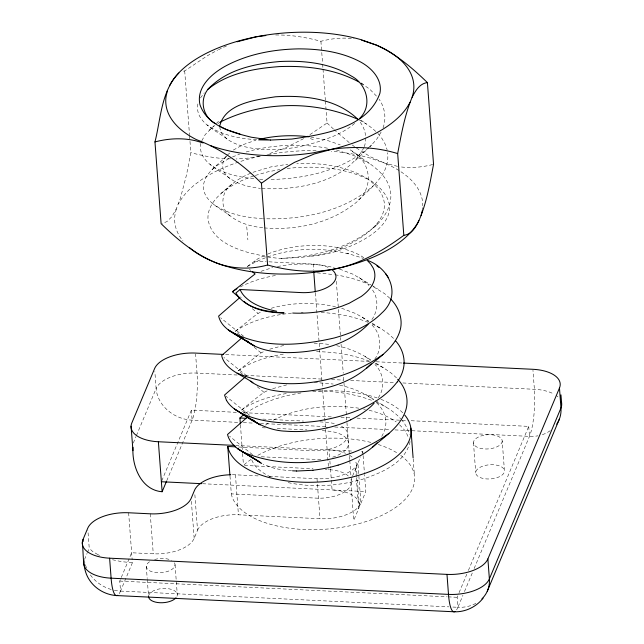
<?xml version="1.0" encoding="UTF-8"?>
<svg xmlns="http://www.w3.org/2000/svg" width="644" height="644" viewBox="0 0 644 644"><rect width="100%" height="100%" fill="white"/><g stroke="black" fill="none" stroke-linecap="round" stroke-linejoin="round"><path stroke-width="0.48" stroke-dasharray="3.22 2.42" d="M197.893 103.925C194.399 121.909 215.949 130.168 227.002 139.015C234.883 144.61 244.47 147.041 253.889 148.514C277.435 151.815 301.344 147.677 323.602 139.901C334.961 136.142 346.11 130.949 355.126 122.956M200.856 143.379C197.362 161.362 218.912 169.63 229.972 178.469C238.868 184.699 249.775 187.195 260.409 188.362M410.067 441.639C405.301 463.084 381.554 472.768 362.822 479.152C338.019 486.252 311.398 487.919 286.145 482.187M189.569 135.739L190.841 152.684L186.502 174.951L180.417 198.159L176.311 208.873L171.916 216.601L166.973 221.576L162.256 223.428M176.311 208.873L175.136 213.945A124.324 61.22 -4.3 0 0 182.968 240.985M364.303 146.671C367.466 137.848 365.156 127.697 358.998 120.742M383.043 127.915C386.569 118.375 384.887 107.484 379.107 99.192M201.846 140.69L205.291 134.467L219.982 119.84M84.533 559.459L87.069 553.421M87.431 552.552L89.234 548.237L87.882 530.245M133.3 443.032L136.005 436.568M136.391 435.642L156.122 388.549L154.842 371.548M119.188 593.688A34.559 7.325 -87.2 0 0 120.533 591.079L119.776 581.081L131.634 552.769L153.264 553.808A34.559 17.018 -4.3 0 0 194.166 538.336L197.539 530.278L194.834 494.278M161.765 480.827L191.365 410.164L237.547 412.385M114.35 590.282A34.559 29.173 22.7 0 0 120.533 591.079L132.39 562.767L132.237 560.771M166.748 480.73L192.113 420.17A34.559 7.325 -87.2 0 0 197.016 373.077L195.591 354.079M268.926 261.818L314.683 264.209A28.803 14.184 -4.3 0 1 329.116 267.904M348.267 475.972A28.803 14.184 -4.3 0 0 328.649 469.661L325.268 469.323M352.26 476.753L350.755 480.352L353.757 520.344L358.652 508.655L356.325 477.663M352.63 475.852L355.649 468.663A34.559 17.018 -4.3 0 0 355.166 460.629M197.539 530.278A34.559 17.018 -4.3 0 1 238.433 514.806L320.02 518.726A34.559 17.018 -4.3 0 0 360.914 503.254L357.911 463.261L360.543 456.966M362.049 453.368L362.805 451.573L360.817 451.476M360.914 503.254L365.808 491.565L364.536 474.572M456.564 609.9A34.559 7.325 -87.2 0 0 457.9 607.292L457.151 597.294L458.697 593.599M459.083 592.673L466.82 574.198M468.373 570.495L528.732 426.376L409.246 420.637M452.877 607.051L457.9 607.292L462.931 595.281M464.477 591.586L472.607 572.186M474.153 568.491L529.489 436.374A34.559 7.325 -87.2 0 0 534.391 389.29L532.958 370.292M363.957 147.452C345.651 182.574 297.319 190.672 261.303 188.459M381.135 132.084L376.571 139.474L369.608 147.025M371.886 319.569C378.02 310.939 378.769 298.808 372.562 290.009M374.856 359.03C382.456 348.79 381.135 333.858 371.991 325.011M378.278 397.702C385.498 387.583 383.792 373.101 374.961 364.504M200.461 97.96L204.269 92.849M226.39 156.307C220.007 162.964 222.397 173.84 229.972 178.469M250.564 173.268C243.891 175.973 237.556 179.571 232.025 184.184C221.472 192.822 207.746 202.997 207.932 218.171C210.218 239.488 233.506 248.665 251.571 253.398L269.562 257.294L279.399 258.429L300.112 257.519L311.124 256.038C344.194 253.406 416.209 216.255 368.585 179.66M264.265 227.92C295.483 230.439 328.923 223.79 353.959 204.172C375.734 188.805 371.789 159.543 347.969 148.788M358.499 199.898C371.596 187.629 390.506 173.147 387.527 152.692M373.496 227.887C384.42 218.501 393.661 204.212 390.095 189.239C385.313 170.507 365.913 161.926 351.938 151.171M226.551 155.864C218.123 165.267 203.681 173.059 203.343 187.315C204.454 202.715 221.705 208.696 231.856 217.165C241.017 223.782 252.279 226.72 263.38 227.823M232.025 184.184C220.562 191.896 219.266 209.855 231.856 217.165M227.276 155.172L231.751 151.276M355.528 160.437L368.907 147.693M368.795 147.661C341.578 170.837 304.459 179.024 269.458 179.483M369.527 146.993L371.717 145.013M374.687 184.466C345.071 211.594 302.608 220.055 263.517 218.702M377.65 223.927C351.439 248.375 314.312 257.037 279.399 258.429M244.124 464.823L246.056 463.108A92.164 45.386 -4.3 0 1 251.53 459.132M209.187 130.152L214.146 126.031M212.15 169.613L217.108 165.484L229.095 158.464M247.521 266.35L258.196 258.566L267.171 254.316M239.753 334.912L235.382 331.225L252.979 317.154L258.083 313.411L262.172 311.438M242.724 374.389L238.344 370.694L255.95 356.647L261.053 352.896L265.135 350.891M244.953 413.215L241.315 410.123L258.912 396.076L264.016 392.325L268.105 390.353M221.101 193.433C230.818 185.271 242.434 179.644 254.444 175.715M265.497 425.08L268.926 422.786M183.556 71.178L184.699 70.937L207.312 55.762L217.624 50.095M325.413 101.092L327.063 123.02L307.518 136.262M235.382 331.225C251.909 319.81 272.146 315.19 291.845 313.089M238.344 370.694C252.166 361.002 268.862 356.454 285.332 353.757M241.315 410.123C255.169 400.512 271.824 395.867 288.303 393.218M217.873 123.6L220.103 122.143M247.304 266.552C281.669 245.968 326.25 244.648 363.361 258.494M233.305 150.06L243.319 144.562L255.934 140.167M303.63 138.645L284.229 148.482L266.994 154.455M240.309 286.95C251.546 280.977 263.968 277.467 276.469 275.31M218.469 49.701L226.905 45.772M273.354 420.105C299.549 407.064 330.034 403.941 358.764 408.183M232.532 156.943L239.568 154.157M252.963 172.302L270.625 166.981L287.82 164.22M268.049 253.969L271.551 252.561A68.167 33.569 -4.3 0 1 362.685 256.948L364.174 258.059M261.037 271.293L272.686 267.558M269.715 349.201L284.342 345.297M272.686 388.662L287.305 384.726M255.346 175.41L267.413 171.956L279.77 169.541M271.229 308.275C292.022 302.286 314.377 302.06 335.46 306.689M246.153 151.968C273.177 144.328 302.028 143.258 329.583 148.587M260.353 156.138L255.612 157.249A124.324 61.22 -4.3 0 0 178.485 204.019M275.696 34.985C290.991 34.808 306.174 37.328 320.913 41.272C330.992 38.729 341.473 37.352 351.849 38.568M259.379 156.275L245.944 158.416L236.066 158.971M432.663 164.542C422.134 167.263 411.138 168.237 400.327 166.86M277.451 266.552C296.151 262.865 315.721 263.179 334.26 267.671M268.017 154.56L274.827 153.481A124.324 61.22 -4.3 0 1 317.572 150.615M310.649 256.143C342.358 255.362 422.263 222.019 374.832 183.524C352.493 167.07 323.932 162.401 296.795 163.536M287.16 168.446C314.602 165.548 343.832 167.029 368.811 179.805M301.223 312.356L303.115 312.284M230.6 158.851C217.141 158.722 203.834 156.033 190.841 152.684M318.563 391.101C336.957 391.335 355.528 394.039 372.715 400.769M316.55 351.64C334.63 351.93 352.864 354.715 369.745 361.332M254.147 261.11L266.173 261.689M225.633 354.53L369.221 361.429M376.249 361.767L402.355 363.023M237.177 375.009L197.016 373.077A34.559 17.018 -4.3 0 0 156.122 388.549A34.559 29.173 22.7 0 0 192.113 420.17L239.302 422.432M245.211 375.396L322.523 379.107M331.563 379.541L343.614 380.121M350.642 380.459L394.82 382.584M402.854 382.971L534.391 389.29A34.559 17.018 -4.3 0 1 554.049 394.136M243.577 412.675L332.94 416.974M340.974 417.36L351.012 417.835M357.034 418.125L401.212 420.25M402.218 420.299L408.248 420.588M262.824 419.099L303.533 421.055M319.891 421.844L325.083 422.271A28.803 14.184 -4.3 0 1 336.579 424.227M243.319 422.625L254.364 423.156M260.393 423.446L326.661 426.634M334.695 427.02L390.924 429.717M394.941 429.91L529.489 436.374A34.559 29.173 22.7 0 0 537.917 435.819M265.384 427.89L261.987 427.729L261.247 427.133M277.21 428.461L306.89 429.886M322.258 430.627L327.224 431.053A28.803 14.184 -4.3 0 1 348.364 442.138A28.803 14.184 -4.3 0 1 332.666 457.176M235.688 445.463L353.878 451.138M238.538 446.992L313.153 450.752A28.803 14.184 -4.3 0 0 343.622 442.549A28.803 14.184 -4.3 0 0 341.473 426.304M261.295 456.757L310.851 459.228A28.803 14.184 -4.3 0 0 322.177 459.236M244.478 465.443L313.032 468.735M232.371 474.733A34.559 17.018 -4.3 0 1 235.43 474.813L260.305 476.005M269.256 476.431L317.017 478.734A34.559 17.018 -4.3 0 0 357.911 463.261M202.546 483.725L365.808 491.565M229.989 476.093L231.325 493.868L316.719 498.142A28.803 14.184 -4.3 0 0 351.02 479.917M119.776 581.081L447.105 596.811M448.111 596.859L457.151 597.294M120.533 591.079L448.86 606.857M314.224 382.399L333.181 384.041M132.39 562.767L121.571 561.649L111.195 559.467M256.618 139.724C239.367 138.565 221.286 135.329 207.03 124.912M259.588 179.177L263.444 179.435M262.551 218.638C245.3 217.479 227.219 214.243 212.963 203.826M353.653 38.721L354.136 38.761M317.299 272.855L334.147 274.666M321.211 312.396C337.037 313.531 352.96 316.164 367.692 322.242M319.859 343.333L330.211 344.58M253.8 178.791C238.489 177.06 222.615 173.727 210 164.373M335.065 274.803C346.85 276.509 358.386 279.834 369.302 284.6M363.49 409.021L365.341 409.326M310.762 137.003L326.242 140.07L340.201 144.844M397.509 166.337L385.41 163.351L369.962 158.046A124.324 61.22 -4.3 0 0 331.257 151.268M346.738 253.205L348.871 253.72M339.63 385.201C352.228 387.696 364.118 392.929 374.736 400.109M336.659 345.715C349.249 348.243 361.147 353.443 371.765 360.616M369.125 410.309C378.752 412.562 388.082 416.29 396.245 421.917M336.409 150.02L354.329 155.768L369.39 163.495M274.489 468.365L263.187 464.332M339.597 269.079L352.993 274.207L370.839 284.769M341.634 308.226L355.963 313.66L368.803 321.155M310.311 138.613L314.739 140.094M376.37 402.242C385.353 406.187 394.096 411.387 400.681 418.769M99.57 555.426L98.146 554.758M97.872 554.621L92.567 551.449L89.234 548.237M373.399 286.733L384.645 293.664L389.862 298.285M372.264 324.061L380.467 328.327L387.608 333.125L393.573 338.43M375.235 363.514L383.438 367.78L390.578 372.586L396.543 377.899M270.561 476.946C262.543 472.994 254.09 467.504 251.265 458.536M361.083 83.213L369.672 89.097L377.312 96.962M359.296 119.945L366.42 124.042L372.643 128.559L377.223 132.833M371.668 285.284L377.505 288.866M372.135 323.208L380.467 328.327M375.935 363.176L383.438 367.78M375.573 400.616L386.408 407.274M356.317 147.927L370.582 156.862L385.329 163.479A124.324 61.22 -4.3 0 1 422.762 205.742M361.043 82.883L363.449 84.581M360.865 120.122L366.42 124.042M359.167 277.604L364.536 281.404L369.028 285.55M362.137 317.065L368.787 322.048M365.1 356.518L370.469 360.318M368.07 396.012L373.44 399.819M349.209 142.606L334.204 129.75M352.292 144.981L354.603 146.768M249.582 415.235L225.931 396.197M243.649 336.305L220.691 317.83M246.612 375.798L223.919 357.484M252.553 454.712L229.594 436.238M252.343 308.718L258.083 313.411M249.373 269.256L250.83 270.432M261.053 352.896L253.817 346.915M264.016 392.325L256.779 386.352M399.586 424.758L405.607 431.255L408.819 438.282M227.002 139.015L221.528 133.219L219.701 127.609M376.643 402.774C382.206 407.958 385.965 415.275 385.901 422.971A68.94 39.92 -6.2 0 1 381.256 437.163M327.063 123.02L333.512 129.098M401.268 419.477L404.207 423.019L407.563 429.017L409.246 434.362M377.883 133.445L382.069 138.645L385.168 144.119L387.125 149.786M240.679 296.852L241.114 297.898M231.325 493.868L232.001 496.661A92.164 45.386 -4.3 0 0 356.116 524.369A92.164 45.386 -4.3 0 0 399.795 454.728M246.749 226.793L247.876 239.834M359.392 505.524L357.114 477.333M528.732 426.376L529.489 436.374M502.207 440.995A14.401 7.092 -4.3 0 1 480.714 448.425A14.401 7.092 -4.3 0 1 480.593 436.125A14.401 7.092 -4.3 0 1 502.207 440.995L504.461 470.989A14.401 7.092 -4.3 0 1 482.976 478.42A14.401 7.092 -4.3 0 1 482.847 466.119A14.401 7.092 -4.3 0 1 504.461 470.989M473.469 442.702L475.723 472.696M413.166 458.729L414.43 475.514M362.805 451.573L363.031 454.567M363.103 455.574L364.456 473.565M355.649 468.663L356.245 476.665M320.913 41.272L322.564 63.209M322.644 64.199L322.942 68.192M323.014 69.19L325.341 100.094M336.329 281.291L340.765 340.233M341.062 344.234L343.236 373.206M343.542 377.199L343.912 382.198M343.993 383.196L349.716 459.558M349.789 460.549L350.908 475.361M351.205 479.305L351.35 481.277M329.591 456.95L329.068 449.947A34.559 17.018 -4.3 0 1 345.522 453.271M329.897 460.951L330.42 467.947M330.493 468.945L332.079 489.947A34.559 17.018 -4.3 0 1 358.652 508.655M313.266 263.951L313.717 269.941M315.439 292.923L322.572 388.976M322.644 389.974L328.649 469.661M317.017 478.734L320.02 518.726M240.437 424.911L242.289 449.593M242.587 453.545L243.408 464.404M235.43 474.813L238.433 514.806M184.699 70.937L189.497 134.741M191.365 410.164L192.113 420.17M191.381 501.338L194.166 538.336M175.039 564.756L177.301 594.75M150.261 513.815L153.264 553.808M146.301 566.462L147.202 578.465M147.283 579.463L148.482 595.459M128.631 512.769L132.165 559.765M356.39 465.523L357.05 476.351M111.162 589.477A34.559 29.173 22.7 0 1 89.798 574.11M86.457 567.775A34.559 29.173 22.7 0 1 84.879 562.164M475.844 603.372A34.559 29.173 22.7 0 1 457.9 607.292M550.242 430.691A34.559 29.173 22.7 0 1 541.749 434.869M349.459 455.219A34.559 17.018 -4.3 0 1 352.614 457.53M556.15 395.44A34.559 17.018 -4.3 0 1 557.937 396.865M257.825 455.34A92.164 45.386 -4.3 0 1 372.602 442.863M378.245 444.497A92.164 45.386 -4.3 0 1 397.501 453.199M245.533 413.416A92.164 45.386 -4.3 0 1 301.939 392.808M312.718 391.504A92.164 45.386 -4.3 0 1 377.392 398.008M380.942 399.32A92.164 45.386 -4.3 0 1 403.039 413.134M314.127 343.155A68.956 30.912 2.3 0 1 319.835 343.445M291.555 470.756A69.005 30.453 -10.1 0 1 274.602 468.301M148.587 595.95A14.401 7.092 -4.3 0 1 164.904 588.455A14.401 7.092 -4.3 0 1 176.987 596.28M174.444 562.792A14.401 7.092 -4.3 0 1 167.021 571.622A14.401 7.092 -4.3 0 1 149.014 570.423A14.401 7.092 -4.3 0 1 150.463 561.19M154.641 559.507A14.401 7.092 -4.3 0 1 171.481 560.312M422.665 207.722A124.324 61.22 -4.3 0 1 422.279 210.701"/><path stroke-width="0.97" d="M132.994 447.322C131.738 465.805 141.06 490.116 162.135 491.742L166.361 481.648M219.572 126.796C224.458 103.402 255.91 99.828 275.382 96.801C303.936 94.982 336.474 98.411 357.911 119.341M169.589 85.644A124.316 61.22 -4.3 0 1 361.059 39.678L376.507 45.161L384.049 48.839C400.214 57.67 414.245 69.826 427.407 82.593L433.549 164.349C429.886 183.355 426.747 202.78 418.922 220.626A124.316 61.22 -4.3 0 1 227.453 266.592C201.435 259.621 180.006 242.152 161.113 223.669L154.963 141.922C160.831 118.866 161.185 90.868 178.839 73.03M189.755 247.859A124.316 61.22 -4.3 0 0 212.085 261.166C229.433 268.959 249.333 270.102 267.598 264.998C294.735 272.621 324.262 274.046 351.141 264.555L351.342 264.491C370.372 257.89 387.696 247.272 403.82 235.334L397.67 153.586C401.268 134.572 404.633 115.252 412.096 97.3C415.34 91.054 419.59 83.422 427.407 82.593M167.416 90.707L166.233 95.57A124.316 61.22 -4.3 0 0 196.323 139.595C221.117 148.812 242.981 164.381 261.448 183.25L267.598 264.998M421.087 215.579L422.279 210.701M83.181 541.459L83.036 539.463L87.729 528.241A34.559 17.018 -4.3 0 1 128.631 512.769L150.261 513.815A34.559 17.018 -4.3 0 0 191.155 498.343L194.536 490.277A34.559 17.018 -4.3 0 1 230.769 474.749M481.913 598.888A34.559 29.173 22.7 0 0 489.384 578.916L487.878 558.92L559.467 388.002A34.559 17.018 -4.3 0 0 532.886 369.294L403.361 363.071M487.275 591.232L559.427 418.93M418.922 220.626C415.976 227.002 411.54 234.488 403.82 235.334M359.352 118.681C372.924 106.043 366.911 84.066 351.407 76.073C330.171 63.023 304.322 60.367 279.899 61.51C255.692 63.587 229.675 68.9 211.345 85.95C198.835 95.924 201.186 115.896 215.136 123.455M397.251 381.916C378.471 406.203 347.108 416.121 317.967 421.015C291.998 424.452 264.121 424.316 240.115 412.603C253.688 422.166 268.629 430.586 285.622 431.19C299.46 432.245 313.411 431.013 326.927 427.874M483.081 598.179C476.327 606.889 465.411 612.154 454.358 611.792L116.242 595.539C105.455 594.758 95.175 588.898 89.299 579.761C82.038 568.789 83.809 555.056 82.295 542.602M374.084 403.281C367.587 410.429 359.272 415.565 350.65 419.775M368.151 324.359C347.317 345.369 316.228 352.461 287.498 352.638C274.577 352.179 261.005 350.513 249.92 343.349C239.254 335.226 222.091 330.831 218.614 316.091L239.31 298.051M338.148 465.137C352.485 460.613 366.661 453.907 377.054 442.774M242.281 337.504L221.625 355.569C225.15 370.244 242.265 374.711 252.883 382.842C264.008 389.942 277.54 391.713 290.468 392.132C319.207 391.971 350.256 384.822 371.121 363.86M372.385 447.355C385.056 436.109 401.566 426.078 406.211 408.61C408.803 398.153 405.1 386.947 397.718 379.308M366.452 368.4C379.115 357.154 395.617 347.148 400.27 329.696C403.112 318.538 398.523 306.882 390.602 298.937M240.365 423.929L239.914 418.004L242.498 415.71A92.164 45.386 -4.3 0 1 243.979 414.559M247.529 417.038L227.517 434.499C231.405 449.842 249.558 454.237 260.675 462.795L237.242 448.369L261.73 463.471M245.243 376.998L224.547 395.038L226.455 400.367M207.634 89.516C227.573 73.191 254.267 68.425 279.303 66.598C306.359 65.527 334.566 68.836 358.708 81.852M331.531 269.393A28.803 14.184 -4.3 0 1 330.807 285.139A28.803 14.184 -4.3 0 1 301.271 292.601L240.123 289.494L235.889 293.02C245.549 309.064 267.099 311.64 284.133 312.984C270.327 312.686 255.121 310.851 244.213 301.585M238.972 297.278L232.412 291.74L255.113 273.95L252.295 271.615M383.035 354.425C342.141 383.985 284.036 392.896 237.145 373.118M388.976 433.38C348.058 462.939 290.001 471.794 243.086 452.072M261.448 183.25L273.161 174.943L294.38 162.409L314.127 154.029L332.9 149.022A124.316 61.22 -4.3 0 0 410.027 102.251M232.412 291.74L236.968 288.681M220.103 122.143C262.422 100.746 315.23 100.319 358.418 119.543M237.169 41.779L256.207 36.805L265.819 35.541M259.484 139.321C275.64 135.473 292.505 134.838 308.967 136.81M154.963 141.922C168.221 138.42 182.292 137.623 195.696 140.794L203.142 142.936M312.968 470.273L296.401 471.046M270.496 140.054L291.804 139.064C323.602 134.451 367.829 127.729 379.944 93.155C382.737 78.922 370.847 67.097 359.159 61.236C340.547 51.681 319.263 48.888 298.566 48.872C273.137 49.314 247.28 54.193 224.796 66.461C211.353 73.988 196.042 87.632 199.978 104.755C207.344 125.918 231.768 132.35 251.345 137.228L270.496 140.054L258.55 139.853M223.629 354.433L195.51 353.081A34.559 17.018 -4.3 0 0 154.616 368.553L131.795 423.036A34.559 17.018 -4.3 0 0 158.376 441.752L234.682 445.415M239.914 418.004L245.919 418.294M229.908 475.111L227.759 446.477L235.599 446.856M161.386 481.744L201.548 483.676M83.036 539.463A34.559 17.018 -4.3 0 0 109.609 558.179L446.984 574.384A34.559 17.018 -4.3 0 0 487.878 558.92M397.67 153.586C370.3 145.133 341.264 146.156 313.684 152.789A124.316 61.22 -4.3 0 1 210.612 145.673M239.987 134.105L226.76 129.685L219.878 126.385M361.654 40.145L376.426 45.104A124.316 61.22 -4.3 0 1 412.096 97.3M234.183 333.656L254.283 345.917L228.338 329.961C259.87 349.225 299.959 345.933 334.566 337.899C351.737 333.037 369.093 325.912 381.812 312.992C401.381 295.62 390.401 269.273 368.384 260.691M255.853 422.263L260.224 424.871L234.271 408.916L255.853 422.263L253.116 419.993M376.933 265.867L379.155 267.534M247.183 341.046L249.92 343.349M250.838 381.111L252.883 382.842M367.128 260.297L370.606 263.968L373.077 267.864A68.232 33.601 -4.3 0 1 361.051 296.586L349.12 303.292L342.109 306.101A68.159 33.56 -4.3 0 1 292.706 313.048M395.336 340.555C400.874 346.536 404.166 354.514 404.126 362.693A91.335 51.544 -3.6 0 1 397.316 381.924M385.611 273.603L388.139 277.306M240.123 289.494C242.064 294.743 246.499 298.591 250.959 301.722A68.135 33.552 -4.3 0 0 276.598 311.197M227.759 446.477L228.443 449.271A92.164 45.386 -4.3 0 0 343.55 478.967A92.164 45.386 -4.3 0 0 404.867 415.187M560.956 394.869L561.632 403.241M131.054 426.175L132.954 450.655M559.467 388.002L560.964 407.998A34.559 29.173 22.7 0 1 556.706 424.154M446.984 574.384L448.49 594.388A34.559 7.325 -87.2 0 0 455.107 611.478M410.864 428.123L413.094 457.747M313.773 271.937L315.27 291.949M158.376 441.752L162.135 491.742M109.609 558.179L111.114 578.175A34.559 7.325 -87.2 0 0 117.739 595.265M84.098 560.739A34.559 17.018 -4.3 0 0 111.114 578.175L448.49 594.388A34.559 17.018 -4.3 0 0 489.384 578.916L560.964 407.998A34.559 17.018 -4.3 0 0 561.23 401.598M296.473 470.941A69.005 30.453 -10.1 0 1 292.529 470.804M338.116 465.089A69.013 34.164 -11.3 0 1 312.984 470.209M350.73 419.84A68.803 36.893 -10.6 0 1 326.951 427.962M240.252 412.554A91.601 39.534 -7 0 1 226.503 400.359M176.029 597.777A14.401 7.092 -4.3 0 1 159.945 602.728A14.401 7.092 -4.3 0 1 148.555 596.457"/></g></svg>
